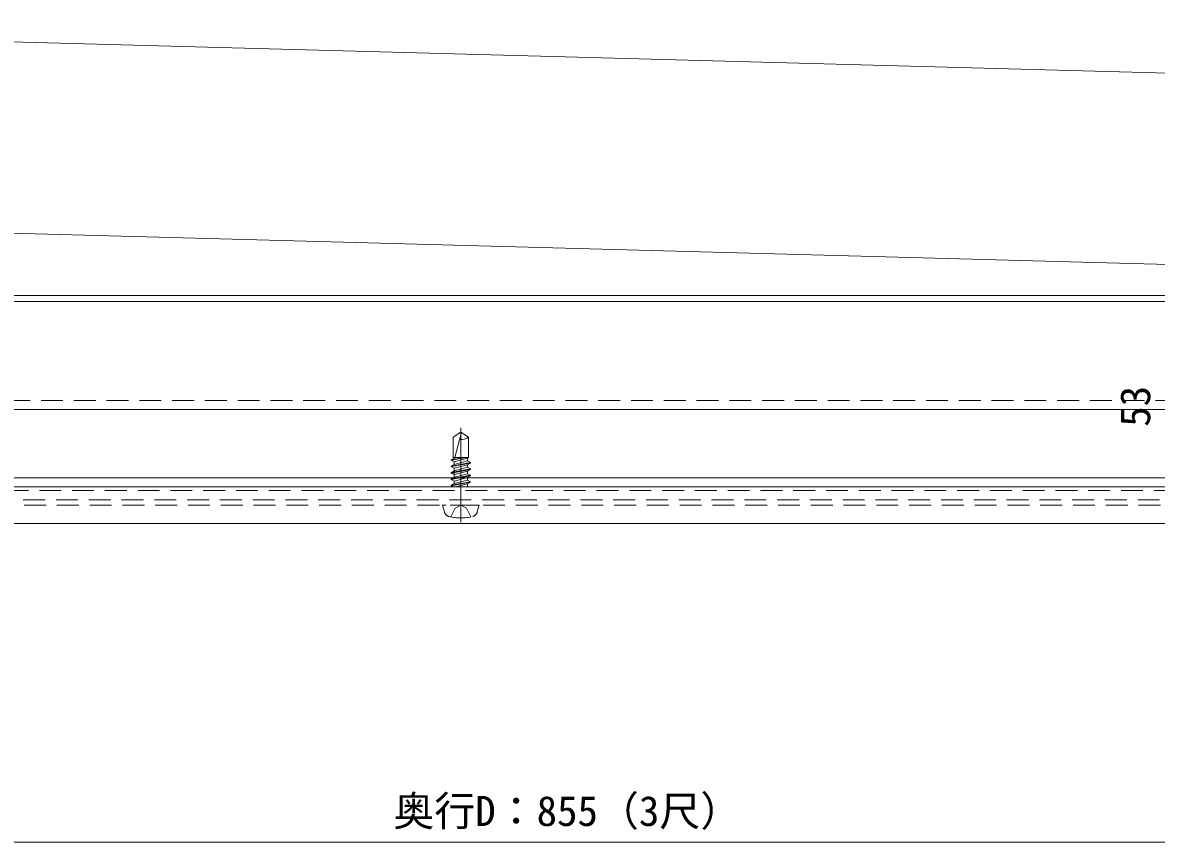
# Model space of a CAD drawing. Units: millimetres, scale not verified. Extents: x -693 to 693, y -1118 to 1123.
# Drawn here: x -134.8 to 114.2, y -2.6 to 177.3 of the extents above; entities that cross this region are included whole.
import ezdxf
from ezdxf.enums import TextEntityAlignment as Align

# ---------------------------------------------------------------- set-up
doc = ezdxf.new("R2010")
doc.units = ezdxf.units.MM
doc.header["$LTSCALE"] = 4
doc.linetypes.add('CHAIN2', pattern=[12, 9, -1, 1, -1])
doc.linetypes.add('DASHED1', pattern=[1.8, 1.2, -0.6])
for name, color, linetype, lineweight in [('0-2_YKK_ZWAK', 4, 'Continuous', 9), ('0-4_YKK_12', 2, 'Continuous', 9), ('0-5_YKK_13', 6, 'Continuous', 9)]:
    doc.layers.add(name, color=color, linetype=linetype, lineweight=lineweight)
doc.styles.add('ＭＳ ゴシック', font='')
doc.styles.get('ＭＳ ゴシック').set_extended_font_data('MS Gothic')

msp = doc.modelspace()

# ---------------------------------------------------------------- linework, layer by layer
at = {"layer": '0-2_YKK_ZWAK'}
for p, q in [((-294.231, 177.335), (267.344, 162.219)), ((-297.898, 135.419), (263.677, 120.303)), ((-38.543, 87.412), (-40.243, 86.35)), ((-38.447, 87.185), (-39.86, 81.912)), ((-38.543, 87.412), (-36.843, 86.35)), ((-40.243, 81.912), (-40.243, 86.35)), ((-36.843, 81.912), (-36.843, 86.35)), ((-40.643, 81.283), (-37.298, 81.912)), ((-40.643, 81.383), (-37.829, 81.912)), ((-40.018, 81.743), (-40.643, 81.383)), ((-40.643, 81.383), (-40.643, 81.283)), ((-40.018, 80.922), (-40.643, 81.283)), ((-40.643, 79.983), (-36.443, 80.773)), ((-40.643, 79.883), (-36.443, 80.673)), ((-40.018, 80.343), (-40.643, 79.983)), ((-40.643, 79.983), (-40.643, 79.883)), ((-40.018, 79.522), (-40.643, 79.883)), ((-40.243, 81.912), (-36.843, 81.912)), ((-40.018, 81.912), (-40.018, 81.743)), ((-39.389, 81.912), (-40.018, 81.743)), ((-40.018, 80.922), (-37.068, 81.712)), ((-37.068, 81.134), (-40.018, 80.343)), ((-40.018, 80.922), (-40.018, 80.343)), ((-40.018, 79.522), (-37.068, 80.312)), ((-37.068, 79.734), (-40.018, 78.943)), ((-37.068, 81.712), (-36.843, 81.912)), ((-37.068, 81.712), (-37.068, 81.134)), ((-37.068, 80.312), (-36.443, 80.673)), ((-37.068, 80.312), (-37.068, 79.734)), ((-40.643, 78.583), (-36.443, 79.373)), ((-40.643, 78.483), (-36.443, 79.273)), ((-40.018, 78.943), (-40.643, 78.583)), ((-40.643, 78.583), (-40.643, 78.483)), ((-40.018, 78.122), (-40.643, 78.483)), ((-40.643, 77.183), (-36.443, 77.973)), ((-40.643, 77.083), (-36.443, 77.873)), ((-40.018, 79.522), (-40.018, 77.543)), ((-40.018, 78.122), (-37.068, 78.912)), ((-37.068, 78.334), (-40.018, 77.543)), ((-40.018, 76.722), (-37.068, 77.512)), ((-37.068, 78.912), (-36.443, 79.273)), ((-37.068, 78.912), (-37.068, 78.334)), ((-37.068, 78.334), (-36.443, 77.973)), ((-37.068, 77.512), (-36.443, 77.873)), ((-37.068, 77.512), (-37.068, 76.934)), ((-36.443, 77.973), (-36.443, 77.873)), ((-40.018, 76.722), (-40.643, 77.083)), ((-40.643, 75.783), (-36.443, 76.573)), ((-40.643, 75.683), (-36.443, 76.473)), ((-40.018, 76.143), (-40.643, 75.783)), ((-40.643, 75.783), (-40.643, 75.683)), ((-40.175, 75.412), (-40.643, 75.683)), ((-37.068, 76.934), (-40.018, 76.143)), ((-40.018, 76.722), (-40.018, 76.143)), ((-39.681, 75.412), (-37.068, 76.112)), ((-37.068, 75.534), (-37.523, 75.412)), ((-37.068, 76.934), (-36.443, 76.573)), ((-37.068, 76.112), (-36.443, 76.473)), ((-37.068, 76.112), (-37.068, 75.534)), ((-37.068, 75.534), (-36.857, 75.412)), ((-36.443, 76.573), (-36.443, 76.473))]:
    msp.add_line(p, q, dxfattribs=at)
at = {"layer": '0-2_YKK_ZWAK', "linetype": 'DASHED1'}
for p, q in [((-42.147, 69.933), (-42.543, 71.412)), ((-34.543, 71.412), (-42.543, 71.412)), ((-37.285, 70.776), (-38.543, 71.445)), ((-36.343, 68.845), (-37.285, 70.776)), ((-34.94, 69.933), (-34.543, 71.412))]:
    msp.add_line(p, q, dxfattribs=at)
at = {"layer": '0-2_YKK_ZWAK'}
msp.add_lwpolyline([(-401.943, 92.412), (238.057, 92.412), (238.057, 77.412), (-401.943, 77.412)], close=True, dxfattribs=at)
for points in [[(-37.068, 81.134), (-36.443, 80.773), (-36.443, 80.673)], [(-37.068, 79.734), (-36.443, 79.373), (-36.443, 79.273)], [(-40.018, 77.543), (-40.643, 77.183), (-40.643, 77.083)]]:
    msp.add_lwpolyline(points, dxfattribs=at)
at = {"layer": '0-2_YKK_ZWAK', "linetype": 'DASHED1'}
msp.add_lwpolyline([(-40.743, 68.845), (-39.802, 70.776), (-38.543, 71.445)], dxfattribs=at)
at = {"layer": '0-2_YKK_ZWAK'}
for centre, radius, start, end in [((-38.64, 87.237), 0.2, 345, 58), ((-38.383, 88.319), 2.5, 260.31336, 308.01351)]:
    msp.add_arc(centre, radius, start, end, dxfattribs=at)
at = {"layer": '0-2_YKK_ZWAK', "linetype": 'DASHED1'}
for centre, radius, start, end in [((-40.795, 70.295), 1.4, 195, 255.67668), ((-36.292, 70.295), 1.4, 284.32332, 345), ((-38.543, 79.112), 10.5, 255.67668, 284.32332)]:
    msp.add_arc(centre, radius, start, end, dxfattribs=at)
at = {"layer": '0-4_YKK_12'}
for p, q in [((-419.043, 117.412), (259.657, 117.412)), ((-418.285, 117.412), (260.415, 117.412)), ((-377.743, 116.112), (259.657, 116.112)), ((-403.043, 92.412), (255.357, 92.412)), ((226.457, 75.412), (-401.943, 75.412)), ((259.793, 67.412), (-423.543, 67.412))]:
    msp.add_line(p, q, dxfattribs=at)
at = {"layer": '0-4_YKK_12', "linetype": 'DASHED1'}
for p, q in [((-361.148, 94.412), (217.374, 94.412)), ((226.474, 74.612), (-391.043, 74.612)), ((258.944, 72.612), (-391.043, 72.612)), ((259.14, 71.412), (-391.043, 71.412))]:
    msp.add_line(p, q, dxfattribs=at)
at = {"layer": '0-4_YKK_12', "linetype": 'CHAIN2'}
msp.add_line((-38.543, 67.612), (-38.543, 88.412), dxfattribs=at)
at = {"layer": '0-5_YKK_13'}
msp.add_line((-441.043, -2.588), (413.957, -2.588), dxfattribs=at)

# ---------------------------------------------------------------- texts
at = {"layer": '0-5_YKK_13', "style": 'ＭＳ ゴシック'}
msp.add_text('53', height=6.598, rotation=90, dxfattribs=at).set_placement((114.857, 88.632), align=Align.BOTTOM_LEFT)
msp.add_text('奥行D：855（3尺）', height=6.598, dxfattribs=at).set_placement((-53.383, -0.988), align=Align.BOTTOM_LEFT)

doc.saveas('drawing.dxf')
